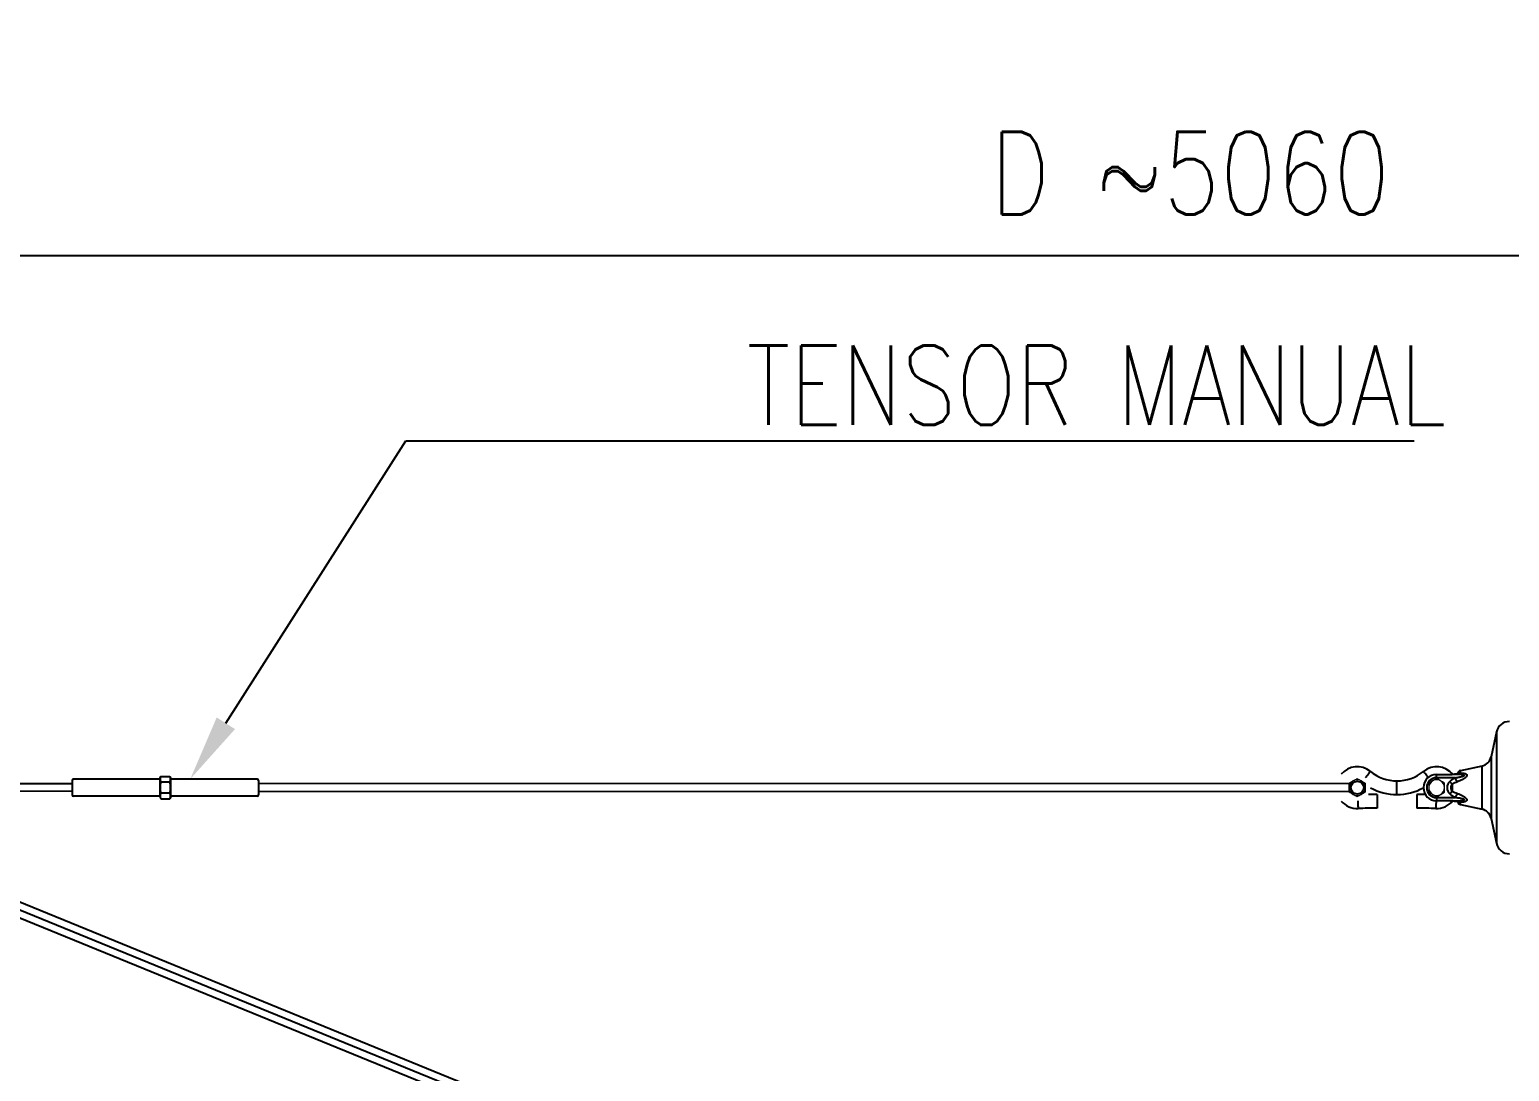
# Model space of a CAD drawing. Header units: millimetres. Extents: x -37020 to 35906, y -101 to 52234.
# Drawn here: x -188.638 to -186.401, y 227.364 to 228.939 of the extents above; entities that cross this region are included whole.
import ezdxf
from ezdxf import colors
from ezdxf.entities.mleader import LeaderData, LeaderLine
from ezdxf.math import Vec2, Vec3

# ---------------------------------------------------------------- set-up
doc = ezdxf.new("R2010")
doc.units = ezdxf.units.MM
doc.header["$PDMODE"] = 35
doc.header["$PDSIZE"] = 1
for name, color, linetype in [('Catenaria', 2, 'Continuous'), ('DIBUJO', 5, 'Continuous'), ('GE-Cotas', 1, 'Continuous'), ('M0_EQUIPOS', 2, 'Continuous'), ('M2_PLBULONES', 2, 'Continuous'), ('M_DIM', 1, 'Continuous')]:
    doc.layers.add(name, color=color, linetype=linetype)
doc.styles.add('Romans', font='romans.shx', dxfattribs={"width": 0.8})
doc.dimstyles.new('COTAS GENERAL', dxfattribs={"dimscale": 0.1, "dimtxt": 2.5, "dimasz": 2.5, "dimexe": 1, "dimexo": 1, "dimgap": 1.25, "dimtad": 1, "dimzin": 1, "dimdsep": 46, "dimtxsty": 'Romans', "dimcen": 1, "dimclrd": 2, "dimclre": 1, "dimclrt": 3, "dimaunit": 1, "dimadec": 3, "dimazin": 0, "dimtfac": 1, "dimtix": 1, "dimtmove": 0, "dimatfit": 0, "dimfxl": 1, "dimtolj": 1, "dimarcsym": 0})

# ---------------------------------------------------------------- blocks, each defined once
blk = doc.blocks.new('*D286')
at = {"layer": 'Defpoints', "color": 0, "transparency": 16777216}
for p in [(-189.0762, 228.8216), (-189.0762, 228.5969), (-184.6911, 227.7929)]:
    blk.add_point(p, dxfattribs=at)
at = {"layer": 'GE-Cotas', "color": 1, "lineweight": -2, "transparency": 16777216}
for p, q in [((-189.0762, 228.7716), (-189.0762, 228.5469)), ((-184.6911, 227.8429), (-184.6911, 228.6469))]:
    blk.add_line(p, q, dxfattribs=at)
at = {"layer": 'GE-Cotas', "color": 2, "lineweight": -2, "transparency": 16777216}
blk.add_line((-184.7911, 228.5969), (-188.9762, 228.5969), dxfattribs=at)
at = {"layer": 'GE-Cotas', "color": 2, "transparency": 16777216}
for points in [[(-188.9762, 228.6136), (-188.9762, 228.5802), (-189.0762, 228.5969)], [(-184.7911, 228.5802), (-184.7911, 228.6136), (-184.6911, 228.5969)]]:
    blk.add_solid(points, dxfattribs=at)
at = {"layer": 'GE-Cotas', "color": 3, "linetype": 'Continuous', "transparency": 16777216, "insert": (-186.8837, 228.7219), "char_height": 0.125, "attachment_point": 5, "style": 'Romans'}
blk.add_mtext('\\A1;D ~5060', dxfattribs=at)
blk = doc.blocks.new('*D288')
at = {"layer": 'Defpoints', "color": 0, "transparency": 16777216}
for p in [(-182.3817, 228.0504), (-181.32, 227.7929), (-189.0762, 221.9932)]:
    blk.add_point(p, dxfattribs=at)
at = {"layer": 'GE-Cotas', "color": 1, "lineweight": -2, "transparency": 16777216}
for p, q in [((-182.1817, 228.0504), (-183.1492, 228.0504)), ((-181.9817, 227.7929), (-182.1817, 228.0504)), ((-181.37, 227.7929), (-181.9817, 227.7929))]:
    blk.add_line(p, q, dxfattribs=at)
at = {"layer": 'GE-Cotas', "color": 3, "linetype": 'Continuous', "transparency": 16777216, "insert": (-182.7967, 228.1754), "char_height": 0.125, "attachment_point": 5, "style": 'Romans'}
blk.add_mtext('\\A1;{\\Fsimplex|c0;+ ~}5800', dxfattribs=at)
blk = doc.blocks.new('A$C55E55C6D')
at = {"layer": 'Catenaria', "color": 4}
for p, q in [((0.252, 0.0056), (0.0106, 0.0055)), ((2.1831, 0.0062), (0.534, 0.0057)), ((0.252, -0.0056), (0.0106, -0.0055)), ((2.1831, -0.0062), (0.534, -0.0057))]:
    blk.add_line(p, q, dxfattribs=at)
at = {"layer": 'M0_EQUIPOS', "color": 1}
for p, q in [((0.252, 0.011), (0.252, -0.011)), ((0.385, 0.013), (0.254, 0.013)), ((0.532, 0.013), (0.401, 0.013)), ((0.534, 0.011), (0.534, -0.011)), ((0.385, -0.013), (0.254, -0.013)), ((0.532, -0.013), (0.401, -0.013))]:
    blk.add_line(p, q, dxfattribs=at)
for centre, start, end in [((0.254, 0.011), 90, 180), ((0.532, 0.011), 0, 90), ((0.254, -0.011), 180, 270), ((0.532, -0.011), 270, 0)]:
    blk.add_arc(centre, 0.002, start, end, dxfattribs=at)
at = {"layer": 'M2_PLBULONES', "color": 1}
for p, q in [((0.3864, 0.0171), (0.385, 0.0148)), ((0.385, 0.0148), (0.385, -0.0128)), ((0.3864, 0.0171), (0.3997, 0.0171)), ((0.3997, 0.0085), (0.3864, 0.0085)), ((0.3997, 0.0171), (0.401, 0.0148)), ((0.401, 0.0148), (0.401, -0.0148)), ((0.3997, -0.0085), (0.3864, -0.0085)), ((0.3864, -0.0171), (0.3997, -0.0171)), ((0.401, -0.0148), (0.3997, -0.0171))]:
    blk.add_line(p, q, dxfattribs=at)
for centre, radius, start, end in [((0.3926, 0.0128), 0.00755, 145.6158, 214.3842), ((0.4133, 0), 0.0282, 162.412, 197.588), ((0.3935, 0.0128), 0.00755, 325.6158, 34.3842), ((0.3728, 0), 0.0282, 342.412, 17.588), ((0.3926, -0.0128), 0.00755, 145.6158, 214.3842), ((0.3935, -0.0128), 0.00755, 325.6158, 34.3842)]:
    blk.add_arc(centre, radius, start, end, dxfattribs=at)
blk = doc.blocks.new('tensor de resorte')
at = {"layer": 'GE-Cotas'}
for p, q in [((2.0004, 5.3425), (0.345, 6.0184)), ((1.9946, 5.3329), (0.345, 6.0064)), ((1.9921, 5.322), (0.345, 5.9944))]:
    blk.add_line(p, q, dxfattribs=at)
blk = doc.blocks.new('*D290')
at = {"layer": 'Defpoints', "color": 0, "transparency": 16777216}
for p in [(-188.1084, 230.1946), (-188.5908, 229.9832), (-188.743, 221.3548)]:
    blk.add_point(p, dxfattribs=at)
at = {"layer": 'GE-Cotas', "color": 1, "lineweight": -2, "transparency": 16777216}
for p, q in [((-188.3908, 229.9832), (-188.3084, 230.1946)), ((-188.3084, 230.1946), (-187.6935, 230.1946)), ((-188.5408, 229.9832), (-188.3908, 229.9832))]:
    blk.add_line(p, q, dxfattribs=at)
at = {"layer": 'GE-Cotas', "color": 3, "linetype": 'Continuous', "transparency": 16777216, "insert": (-187.8697, 230.3196), "char_height": 0.125, "attachment_point": 5, "style": 'Romans'}
blk.add_mtext('\\A1;8628', dxfattribs=at)

msp = doc.modelspace()

# ---------------------------------------------------------------- linework, layer by layer
at = {"layer": 'DIBUJO', "color": 1}
msp.add_circle((-186.6311, 227.7929), 0.00971, dxfattribs=at)
at = {"layer": 'M0_EQUIPOS', "color": 1}
for p, q in [((-186.4207, 227.8771), (-186.4287, 227.8394)), ((-186.4207, 227.8771), (-186.4207, 227.7088)), ((-186.4425, 227.8255), (-186.4751, 227.8185)), ((-186.4425, 227.7604), (-186.4425, 227.8255)), ((-186.4287, 227.8394), (-186.4287, 227.7465)), ((-186.5711, 227.7929), (-186.5711, 227.8032)), ((-186.5711, 227.7929), (-186.5711, 227.8032)), ((-186.5111, 227.8079), (-186.5111, 227.8129)), ((-186.5111, 227.8129), (-186.4874, 227.8129)), ((-186.4835, 227.8079), (-186.5111, 227.8079)), ((-186.4865, 227.813), (-186.4909, 227.8129)), ((-186.4875, 227.7983), (-186.4875, 227.7876)), ((-186.4865, 227.813), (-186.4874, 227.813)), ((-186.4843, 227.8131), (-186.4865, 227.813)), ((-186.4843, 227.8131), (-186.4865, 227.813)), ((-186.4843, 227.8131), (-186.4865, 227.813)), ((-186.4865, 227.813), (-186.4865, 227.813)), ((-186.4843, 227.8131), (-186.4843, 227.8131)), ((-186.4751, 227.8185), (-186.4751, 227.8179)), ((-186.6011, 227.7825), (-186.6011, 227.7722)), ((-186.5711, 227.7826), (-186.5711, 227.7929)), ((-186.5711, 227.7826), (-186.5711, 227.7929)), ((-186.5411, 227.7825), (-186.5411, 227.7722)), ((-186.5111, 227.7779), (-186.5111, 227.7729)), ((-186.5111, 227.7779), (-186.4835, 227.7779)), ((-186.6011, 227.7722), (-186.6011, 227.7619)), ((-186.5411, 227.7722), (-186.5411, 227.7619)), ((-186.4874, 227.7729), (-186.5111, 227.7729)), ((-186.4909, 227.7729), (-186.4865, 227.7728)), ((-186.4865, 227.7728), (-186.4843, 227.7728)), ((-186.4865, 227.7728), (-186.4865, 227.7728)), ((-186.4843, 227.7728), (-186.4843, 227.7727)), ((-186.4751, 227.7679), (-186.4751, 227.7673)), ((-186.4751, 227.7673), (-186.4425, 227.7604)), ((-186.4287, 227.7465), (-186.4207, 227.7088))]:
    msp.add_line(p, q, dxfattribs=at)
at = {"layer": 'M0_EQUIPOS', "color": 1, "flags": 128}
for points in [[(-186.6185, 227.8084), (-186.6177, 227.8095), (-186.6165, 227.8109), (-186.6153, 227.8123), (-186.6142, 227.8137), (-186.6133, 227.8148), (-186.6125, 227.8158), (-186.6118, 227.8166), (-186.6114, 227.8171), (-186.6112, 227.8174), (-186.6112, 227.8174)], [(-186.5237, 227.8084), (-186.5245, 227.8095), (-186.5257, 227.8109), (-186.5269, 227.8123), (-186.5279, 227.8137), (-186.5289, 227.8148), (-186.5297, 227.8158), (-186.5303, 227.8166), (-186.5308, 227.8171), (-186.531, 227.8174), (-186.531, 227.8174)], [(-186.4875, 227.7983), (-186.4879, 227.7987), (-186.4884, 227.7993), (-186.4889, 227.7998), (-186.4893, 227.8003), (-186.4898, 227.8008), (-186.4903, 227.8013), (-186.4907, 227.8018), (-186.4912, 227.8023)], [(-186.4797, 227.8017), (-186.4802, 227.8024), (-186.4806, 227.8032), (-186.4811, 227.8039), (-186.4816, 227.8047), (-186.482, 227.8055), (-186.4825, 227.8063), (-186.483, 227.8071), (-186.4835, 227.8079)], [(-186.4875, 227.7876), (-186.4879, 227.7871), (-186.4884, 227.7866), (-186.4889, 227.7861), (-186.4893, 227.7856), (-186.4898, 227.7851), (-186.4903, 227.7845), (-186.4907, 227.784), (-186.4912, 227.7835)], [(-186.4797, 227.7842), (-186.4802, 227.7834), (-186.4806, 227.7827), (-186.4811, 227.7819), (-186.4816, 227.7811), (-186.482, 227.7803), (-186.4825, 227.7795), (-186.483, 227.7787), (-186.4835, 227.7779)], [(-186.6303, 227.7729), (-186.6302, 227.7716), (-186.6302, 227.7697), (-186.6301, 227.7679), (-186.63, 227.7662), (-186.63, 227.7647), (-186.6299, 227.7634), (-186.6299, 227.7624), (-186.6298, 227.7617), (-186.6298, 227.7614), (-186.6298, 227.7613)], [(-186.5119, 227.7729), (-186.5119, 227.7716), (-186.512, 227.7697), (-186.5121, 227.7679), (-186.5122, 227.7662), (-186.5122, 227.7647), (-186.5123, 227.7634), (-186.5123, 227.7624), (-186.5123, 227.7617), (-186.5124, 227.7614), (-186.5124, 227.7613)]]:
    msp.add_lwpolyline(points, dxfattribs=at)
at = {"layer": 'M0_EQUIPOS', "color": 1}
for centre, radius, start, end in [((-186.4011, 227.8729), 0.02, 90, 168.0132), ((-186.6311, 227.7929), 0.0316, 50.9103, 140.3136), ((-186.5111, 227.7929), 0.0316, 39.6864, 129.0897), ((-186.4463, 227.8431), 0.018, 282.0156, 348.0132), ((-186.5711, 227.8668), 0.0636, 230.9103, 270), ((-186.5711, 227.8668), 0.0636, 270, 309.0897), ((-186.5111, 227.7929), 0.02, 90, 270), ((-186.5111, 227.7929), 0.015, 90, 270), ((-186.4826, 227.7929), 0.0128, 132.5625, 227.4375), ((-186.4826, 227.7929), 0.00724, 132.5625, 227.4375), ((-186.4873, 227.8169), 0.00394, 269.8673, 282.1099), ((-186.477, 227.812), 0.00318, 83.0147, 136.4821), ((-186.4741, 227.8137), 0.005, 102.0156, 168.4328), ((-186.4741, 227.8131), 0.00497, 101.4562, 157.1462), ((-186.6011, 227.0432), 0.7393, 90, 91.0065), ((-186.5711, 227.8668), 0.0842, 241.6203, 270), ((-186.5711, 227.8668), 0.0842, 270, 298.3797), ((-186.5411, 227.0432), 0.7393, 88.9935, 90), ((-186.6311, 227.7929), 0.0316, 219.7002, 272.2915), ((-186.6011, 227.0432), 0.7187, 90, 92.2915), ((-186.5411, 227.0432), 0.7187, 87.7085, 90), ((-186.5111, 227.7929), 0.0316, 267.7085, 320.2998), ((-186.4874, 227.7688), 0.00409, 78.1167, 89.9061), ((-186.477, 227.7739), 0.00318, 223.5368, 277.0483), ((-186.4741, 227.7722), 0.005, 192.3381, 257.9844), ((-186.4741, 227.7728), 0.00497, 202.2763, 258.5538), ((-186.4463, 227.7428), 0.018, 11.9868, 77.9844), ((-186.4011, 227.7129), 0.02, 191.9868, 270)]:
    msp.add_arc(centre, radius, start, end, dxfattribs=at)
for points, knots in [([(-186.4912, 227.8023), (-186.49, 227.8034), (-186.4876, 227.8054), (-186.4848, 227.8071), (-186.4835, 227.8079)], [0, 0, 0, 0, 0.497098, 1, 1, 1, 1]), ([(-186.4797, 227.8017), (-186.481, 227.8012), (-186.4837, 227.8001), (-186.4862, 227.7989), (-186.4875, 227.7983)], [0, 0, 0, 0, 0.49921, 1, 1, 1, 1]), ([(-186.4835, 227.8079), (-186.4818, 227.8081), (-186.4785, 227.8086), (-186.4744, 227.8093), (-186.4716, 227.81), (-186.4702, 227.8105), (-186.4696, 227.8108), (-186.4693, 227.811), (-186.4692, 227.8112), (-186.4692, 227.8113), (-186.4692, 227.8114), (-186.4694, 227.8116), (-186.4699, 227.8119), (-186.4717, 227.8123), (-186.4746, 227.8126), (-186.48, 227.8129), (-186.4843, 227.8129), (-186.4874, 227.8129)], [0, 0, 0, 0, 0.146869, 0.294047, 0.367547, 0.404331, 0.422759, 0.430633, 0.438578, 0.443363, 0.448137, 0.454928, 0.467693, 0.512513, 0.620088, 0.728863, 1, 1, 1, 1]), ([(-186.4767, 227.8151), (-186.477, 227.8148), (-186.4777, 227.8141), (-186.4796, 227.8135), (-186.4819, 227.8132), (-186.4835, 227.8131), (-186.4843, 227.8131)], [0, 0, 0, 0, 0.230021, 0.460721, 0.736558, 1, 1, 1, 1]), ([(-186.4794, 227.8142), (-186.4794, 227.8141), (-186.4794, 227.8141), (-186.4797, 227.8139), (-186.4802, 227.8137), (-186.4809, 227.8135), (-186.4819, 227.8133), (-186.4831, 227.8132), (-186.4839, 227.8132), (-186.4843, 227.8131)], [0, 0, 0, 0, 0.157036, 0.292402, 0.409981, 0.540009, 0.685554, 0.845059, 1, 1, 1, 1]), ([(-186.4767, 227.8151), (-186.4753, 227.8151), (-186.4731, 227.8151), (-186.4701, 227.8147), (-186.4682, 227.8142), (-186.4668, 227.8136), (-186.4659, 227.813), (-186.4655, 227.8123), (-186.4654, 227.8115), (-186.4655, 227.8108), (-186.466, 227.8097), (-186.4668, 227.8088), (-186.4684, 227.8074), (-186.4709, 227.8057), (-186.4749, 227.8036), (-186.4781, 227.8023), (-186.4797, 227.8017)], [0, 0, 0, 0, 0.134131, 0.217, 0.299607, 0.343777, 0.387733, 0.429921, 0.446773, 0.483545, 0.505141, 0.577855, 0.594538, 0.694983, 0.847277, 1, 1, 1, 1]), ([(-186.4787, 227.815), (-186.4787, 227.815), (-186.4787, 227.815), (-186.4788, 227.8148), (-186.479, 227.8146), (-186.4792, 227.8143), (-186.4794, 227.8141)], [0, 0, 0, 0, 0.072028, 0.366042, 0.713178, 1, 1, 1, 1]), ([(-186.4751, 227.8179), (-186.4752, 227.8176), (-186.4754, 227.8169), (-186.4763, 227.8157), (-186.4767, 227.8151)], [0, 0, 0, 0, 0.547147, 1, 1, 1, 1]), ([(-186.4835, 227.7779), (-186.4848, 227.7788), (-186.4876, 227.7804), (-186.49, 227.7825), (-186.4912, 227.7835)], [0, 0, 0, 0, 0.497897, 1, 1, 1, 1]), ([(-186.4875, 227.7876), (-186.4862, 227.787), (-186.4837, 227.7857), (-186.4811, 227.7847), (-186.4797, 227.7842)], [0, 0, 0, 0, 0.498769, 1, 1, 1, 1]), ([(-186.4874, 227.7729), (-186.484, 227.7729), (-186.4791, 227.773), (-186.4734, 227.7733), (-186.4707, 227.7737), (-186.4697, 227.7741), (-186.4693, 227.7742), (-186.4692, 227.7744), (-186.4692, 227.7746), (-186.4692, 227.7747), (-186.4694, 227.7749), (-186.47, 227.7753), (-186.4717, 227.7759), (-186.4743, 227.7765), (-186.4784, 227.7772), (-186.4815, 227.7776), (-186.4835, 227.7779)], [0, 0, 0, 0, 0.293836, 0.440817, 0.514443, 0.530742, 0.547208, 0.552651, 0.558169, 0.563004, 0.569967, 0.583328, 0.631374, 0.726336, 0.822151, 1, 1, 1, 1]), ([(-186.4797, 227.7842), (-186.479, 227.7839), (-186.477, 227.7831), (-186.4736, 227.7816), (-186.4705, 227.7799), (-186.4682, 227.7783), (-186.4667, 227.777), (-186.4657, 227.7756), (-186.4654, 227.7746), (-186.4655, 227.7737), (-186.4658, 227.7731), (-186.4665, 227.7724), (-186.4674, 227.7719), (-186.4695, 227.7712), (-186.4725, 227.7708), (-186.4752, 227.7708), (-186.4767, 227.7707)], [0, 0, 0, 0, 0.069456, 0.196234, 0.322712, 0.383476, 0.443991, 0.506117, 0.543534, 0.566286, 0.610443, 0.628789, 0.683449, 0.738429, 0.859928, 1, 1, 1, 1]), ([(-186.4909, 227.7729), (-186.4905, 227.7729), (-186.4891, 227.7729), (-186.4876, 227.7728), (-186.4865, 227.7728)], [0, 0, 0, 0, 0.255946, 1, 1, 1, 1]), ([(-186.4865, 227.7728), (-186.486, 227.7728), (-186.4853, 227.7728), (-186.4846, 227.7727), (-186.4843, 227.7727)], [0, 0, 0, 0, 0.70041, 1, 1, 1, 1]), ([(-186.4843, 227.7728), (-186.4833, 227.7727), (-186.4816, 227.7726), (-186.4791, 227.7723), (-186.4775, 227.7716), (-186.4769, 227.771), (-186.4767, 227.7707)], [0, 0, 0, 0, 0.326805, 0.583426, 0.841934, 1, 1, 1, 1]), ([(-186.4843, 227.7727), (-186.4843, 227.7727), (-186.4837, 227.7727), (-186.4828, 227.7726), (-186.4816, 227.7725), (-186.4806, 227.7723), (-186.4799, 227.7721), (-186.4796, 227.7719), (-186.4794, 227.7717), (-186.4794, 227.7717), (-186.4794, 227.7717)], [0, 0, 0, 0, 0.025879, 0.202341, 0.354354, 0.500108, 0.636108, 0.761288, 0.894588, 1, 1, 1, 1]), ([(-186.4794, 227.7717), (-186.4792, 227.7715), (-186.4789, 227.7712), (-186.4787, 227.7709), (-186.4787, 227.7709), (-186.4787, 227.7709)], [0, 0, 0, 0, 0.376695, 0.729247, 1, 1, 1, 1]), ([(-186.4767, 227.7707), (-186.4763, 227.7702), (-186.4754, 227.769), (-186.4752, 227.7683), (-186.4751, 227.7679)], [0, 0, 0, 0, 0.452885, 1, 1, 1, 1])]:
    msp.add_open_spline(points, degree=3, knots=knots, dxfattribs=at)
at = {"layer": 'M2_PLBULONES', "color": 1, "linetype": 'Continuous', "lineweight": 15}
for centre, start, end in [((-186.6311, 227.7929), 120, 180), ((-186.6311, 227.7929), 60, 120), ((-186.6311, 227.7929), 0, 60), ((-186.5111, 227.7929), 120, 180), ((-186.5111, 227.7929), 60, 120), ((-186.5111, 227.7929), 0, 60), ((-186.6311, 227.7929), 180, 240), ((-186.6311, 227.7929), 240, 300), ((-186.6311, 227.7929), 300, 0), ((-186.5111, 227.7929), 180, 240), ((-186.5111, 227.7929), 240, 300), ((-186.5111, 227.7929), 300, 0)]:
    msp.add_arc(centre, 0.012, start, end, dxfattribs=at)
for points, knots in [([(-186.6431, 227.7999), (-186.6421, 227.8004), (-186.6401, 227.8015), (-186.6381, 227.8027), (-186.6371, 227.8033)], [0, 0, 0, 0, 0.495444, 1, 1, 1, 1]), ([(-186.6431, 227.7929), (-186.6431, 227.7935), (-186.6431, 227.7958), (-186.6431, 227.7981), (-186.6431, 227.7999)], [0, 0, 0, 0, 0.232325, 1, 1, 1, 1]), ([(-186.6371, 227.8033), (-186.6369, 227.8034), (-186.6359, 227.804), (-186.6338, 227.8052), (-186.632, 227.8062), (-186.6311, 227.8068)], [0, 0, 0, 0, 0.0701458, 0.5307558, 1, 1, 1, 1]), ([(-186.6311, 227.8068), (-186.6301, 227.8062), (-186.6281, 227.8051), (-186.6261, 227.8039), (-186.6251, 227.8033)], [0, 0, 0, 0, 0.495448, 1, 1, 1, 1]), ([(-186.6251, 227.8033), (-186.6249, 227.8032), (-186.6239, 227.8026), (-186.6218, 227.8014), (-186.62, 227.8004), (-186.6191, 227.7999)], [0, 0, 0, 0, 0.070055, 0.530806, 1, 1, 1, 1]), ([(-186.6191, 227.7999), (-186.6191, 227.7981), (-186.6191, 227.7958), (-186.6191, 227.7935), (-186.6191, 227.7929)], [0, 0, 0, 0, 0.767675, 1, 1, 1, 1]), ([(-186.5171, 227.8033), (-186.5172, 227.8032), (-186.5183, 227.8026), (-186.5203, 227.8014), (-186.5222, 227.8004), (-186.5231, 227.7999)], [0, 0, 0, 0, 0.070055, 0.530806, 1, 1, 1, 1]), ([(-186.5231, 227.7999), (-186.5231, 227.7981), (-186.5231, 227.7958), (-186.5231, 227.7935), (-186.5231, 227.7929)], [0, 0, 0, 0, 0.767675, 1, 1, 1, 1]), ([(-186.5111, 227.8068), (-186.5121, 227.8062), (-186.514, 227.8051), (-186.5161, 227.8039), (-186.5171, 227.8033)], [0, 0, 0, 0, 0.495448, 1, 1, 1, 1]), ([(-186.5051, 227.8033), (-186.5052, 227.8034), (-186.5063, 227.804), (-186.5083, 227.8052), (-186.5102, 227.8062), (-186.5111, 227.8068)], [0, 0, 0, 0, 0.0701458, 0.5307558, 1, 1, 1, 1]), ([(-186.4991, 227.7999), (-186.5001, 227.8004), (-186.502, 227.8015), (-186.5041, 227.8027), (-186.5051, 227.8033)], [0, 0, 0, 0, 0.495444, 1, 1, 1, 1]), ([(-186.4991, 227.7929), (-186.4991, 227.7935), (-186.4991, 227.7958), (-186.4991, 227.7981), (-186.4991, 227.7999)], [0, 0, 0, 0, 0.232325, 1, 1, 1, 1]), ([(-186.6431, 227.786), (-186.6431, 227.7865), (-186.6431, 227.7878), (-186.6431, 227.7901), (-186.6431, 227.792), (-186.6431, 227.7929)], [0, 0, 0, 0, 0.211454, 0.603081, 1, 1, 1, 1]), ([(-186.6371, 227.7825), (-186.6372, 227.7826), (-186.6383, 227.7832), (-186.6403, 227.7844), (-186.6422, 227.7855), (-186.6431, 227.786)], [0, 0, 0, 0, 0.0700826, 0.5307907, 1, 1, 1, 1]), ([(-186.6311, 227.7791), (-186.6321, 227.7796), (-186.634, 227.7808), (-186.6361, 227.7819), (-186.6371, 227.7825)], [0, 0, 0, 0, 0.495444, 1, 1, 1, 1]), ([(-186.6251, 227.7825), (-186.6252, 227.7824), (-186.6263, 227.7818), (-186.6283, 227.7807), (-186.6302, 227.7796), (-186.6311, 227.7791)], [0, 0, 0, 0, 0.0700826, 0.5308196, 1, 1, 1, 1]), ([(-186.6191, 227.786), (-186.6201, 227.7854), (-186.622, 227.7843), (-186.6241, 227.7831), (-186.6251, 227.7825)], [0, 0, 0, 0, 0.4954292, 1, 1, 1, 1]), ([(-186.6191, 227.7929), (-186.6191, 227.792), (-186.6191, 227.7902), (-186.6191, 227.7878), (-186.6191, 227.7865), (-186.6191, 227.786)], [0, 0, 0, 0, 0.3913226, 0.7885467, 1, 1, 1, 1]), ([(-186.5231, 227.7929), (-186.5231, 227.792), (-186.5231, 227.7902), (-186.5231, 227.7878), (-186.5231, 227.7865), (-186.5231, 227.786)], [0, 0, 0, 0, 0.3913226, 0.7885467, 1, 1, 1, 1]), ([(-186.5231, 227.786), (-186.5221, 227.7854), (-186.5201, 227.7843), (-186.5181, 227.7831), (-186.5171, 227.7825)], [0, 0, 0, 0, 0.4954292, 1, 1, 1, 1]), ([(-186.5171, 227.7825), (-186.5169, 227.7824), (-186.5159, 227.7818), (-186.5138, 227.7807), (-186.512, 227.7796), (-186.5111, 227.7791)], [0, 0, 0, 0, 0.0700826, 0.5308196, 1, 1, 1, 1]), ([(-186.5111, 227.7791), (-186.5101, 227.7796), (-186.5081, 227.7808), (-186.5061, 227.7819), (-186.5051, 227.7825)], [0, 0, 0, 0, 0.495444, 1, 1, 1, 1]), ([(-186.5051, 227.7825), (-186.5049, 227.7826), (-186.5039, 227.7832), (-186.5018, 227.7844), (-186.5, 227.7855), (-186.4991, 227.786)], [0, 0, 0, 0, 0.0700826, 0.5307907, 1, 1, 1, 1]), ([(-186.4991, 227.786), (-186.4991, 227.7865), (-186.4991, 227.7878), (-186.4991, 227.7901), (-186.4991, 227.792), (-186.4991, 227.7929)], [0, 0, 0, 0, 0.211454, 0.603081, 1, 1, 1, 1])]:
    msp.add_open_spline(points, degree=3, knots=knots, dxfattribs=at)

# ---------------------------------------------------------------- block references
for name, p in [('A$C55E55C6D', (-188.8262, 227.7929)), ('tensor de resorte', (-189.0762, 221.6332))]:
    msp.add_blockref(name, p)

# ---------------------------------------------------------------- dimensions: what is measured, and where the dimension line sits
at = {"layer": 'GE-Cotas'}
dim = msp.add_ordinate_dim(feature_location=(-188.5908, 229.9832), offset=(0.4823, 0.2114), dtype=0, origin=(-188.743, 221.3548), dimstyle='COTAS GENERAL', override={"dimscale": 0.05, "dimasz": 2, "dimdec": 0, "dimlfac": 1000, "dimdsep": 44}, dxfattribs=at)
dim.commit()
dim.dimension.update_dxf_attribs({"geometry": '*D290', "text_midpoint": (-187.8697, 230.3196)})
dim = msp.add_linear_dim(base=(-189.0762, 228.5969), p1=(-184.6911, 227.7929), p2=(-189.0762, 228.8216), text='D ~5060', dimstyle='COTAS GENERAL', override={"dimscale": 0.05, "dimasz": 2, "dimdec": 0, "dimlfac": 1000, "dimdsep": 44}, dxfattribs=at)
dim.commit()
dim.dimension.update_dxf_attribs({"geometry": '*D286', "text_midpoint": (-186.8837, 228.5969), "dimtype": 160})
dim = msp.add_ordinate_dim(feature_location=(-181.32, 227.7929), offset=(-1.0617, 0.2575), dtype=0, origin=(-189.0762, 221.9932), text='{\\Fsimplex|c0;+ ~}<>', dimstyle='COTAS GENERAL', override={"dimscale": 0.05, "dimasz": 2, "dimdec": 0, "dimlfac": 1000, "dimdsep": 44}, dxfattribs=at)
dim.commit()
dim.dimension.update_dxf_attribs({"geometry": '*D288', "text_midpoint": (-182.7967, 228.1754)})

# ---------------------------------------------------------------- leaders
at = {"layer": 'M_DIM', "color": 3}
ml = msp.add_multileader_mtext('Standard', dxfattribs=at)
ml.set_content('TENSOR MANUAL', color=3, style='Romans')
ml.set_leader_properties()
ml.build(insert=Vec2(0, 0))
ml.multileader.update_dxf_attribs({"text_left_attachment_type": 5, "text_right_attachment_type": 7, "dogleg_length": 0.36, "arrow_head_size": 0.1})
ctx = ml.context
ctx.base_point, ctx.char_height, ctx.arrow_head_size, ctx.landing_gap_size, ctx.plane_origin = Vec3(-187.7097, 228.3171), 0.12, 0.1, 0.09, Vec3(-188.3954, 227.8059)
ctx.left_attachment, ctx.right_attachment, ctx.text_align_type = 5, 7, 1
notes = []
notes.append((ctx, [(0, (1, 1, 0), (-188.0694, 228.3171), (1, 0), 0.36, [(0, [(-188.3954, 227.8059)], 0, [])])]))
ctx.mtext.insert, ctx.mtext.alignment, ctx.mtext.line_spacing_factor, ctx.mtext.flow_direction = Vec3(-187.0254, 228.4611), 2, 0.8, 5
for ctx, leaders in notes:
    for number, flags, end, landing, length, lines in leaders:
        leader = LeaderData()
        leader.index, (leader.has_last_leader_line, leader.has_dogleg_vector, leader.attachment_direction) = number, flags
        leader.last_leader_point, leader.dogleg_vector, leader.dogleg_length = Vec3(end), Vec3(landing), length
        for number, points, colour, breaks in lines:
            line = LeaderLine()
            line.index, line.vertices, line.color, line.breaks = number, Vec3.list(points), colors.encode_raw_color(colour), breaks
            leader.lines.append(line)
        ctx.leaders.append(leader)

doc.saveas('drawing.dxf')
